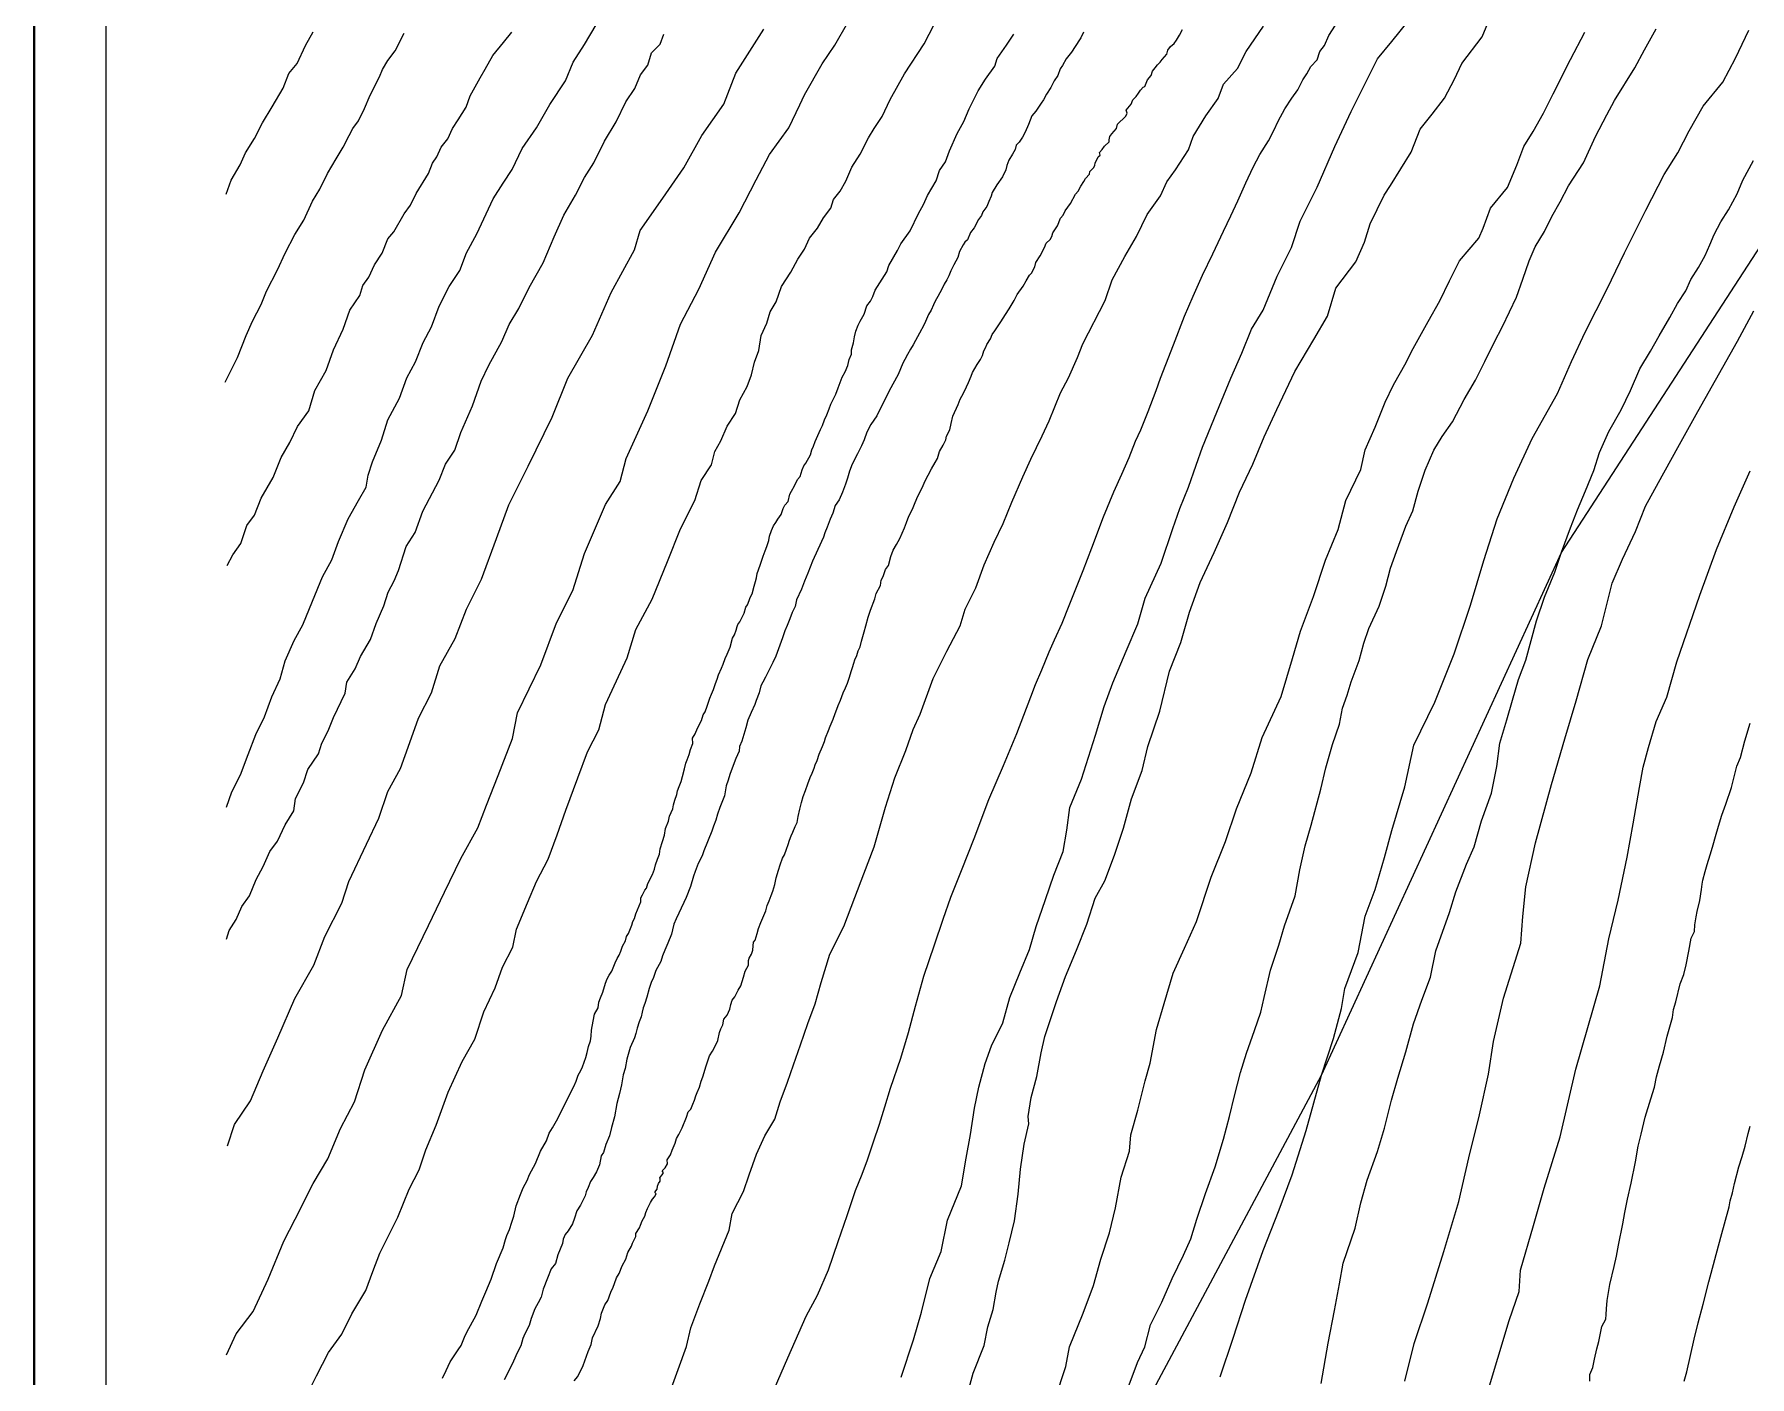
# Model space of a CAD drawing. Header units: millimetres. Extents: x 19067981 to 38137102, y 2652003 to 2652615.
# Drawn here: x 19068184.61 to 19068196.54, y 2652470.02 to 2652479.36 of the extents above; entities that cross this region are included whole.
import ezdxf

# ---------------------------------------------------------------- set-up
doc = ezdxf.new("R2010")
doc.units = ezdxf.units.MM

msp = doc.modelspace()

# ---------------------------------------------------------------- linework, layer by layer
at = {"color": 0, "lineweight": 40, "ltscale": 0.2}
msp.add_lwpolyline([(19068184.614, 2652493.739), (19068205.614, 2652493.739), (19068205.614, 2652464.039), (19068184.614, 2652464.039), (19068184.614, 2652493.739)], dxfattribs=at)
for points in [[(19068185.114, 2652465.013), (19068185.114, 2652493.532), (19068205.327, 2652493.532), (19068205.327, 2652465.013), (19068185.114, 2652465.013)], [(19068185.114, 2652465.013), (19068185.114, 2652493.532), (19068205.327, 2652493.532), (19068205.327, 2652465.013), (19068185.114, 2652465.013)], [(19068185.95, 2652470.176), (19068186.019, 2652470.322), (19068186.137, 2652470.476), (19068186.241, 2652470.701), (19068186.349, 2652470.966), (19068186.428, 2652471.118), (19068186.554, 2652471.367), (19068186.656, 2652471.539), (19068186.744, 2652471.749), (19068186.841, 2652471.935), (19068186.913, 2652472.157), (19068187.036, 2652472.433), (19068187.169, 2652472.675), (19068187.208, 2652472.856), (19068187.355, 2652473.161), (19068187.467, 2652473.394), (19068187.58, 2652473.628), (19068187.698, 2652473.842), (19068187.759, 2652473.999), (19068187.84, 2652474.205), (19068187.941, 2652474.462), (19068187.976, 2652474.64), (19068188.138, 2652474.976), (19068188.246, 2652475.267), (19068188.359, 2652475.493), (19068188.44, 2652475.749), (19068188.588, 2652476.09), (19068188.688, 2652476.251), (19068188.73, 2652476.411), (19068188.882, 2652476.742), (19068189.006, 2652477.055), (19068189.109, 2652477.345), (19068189.235, 2652477.587), (19068189.352, 2652477.846), (19068189.516, 2652478.12), (19068189.634, 2652478.349), (19068189.728, 2652478.524), (19068189.862, 2652478.71), (19068189.938, 2652478.87), (19068189.972, 2652478.941), (19068190.093, 2652479.156), (19068190.182, 2652479.285), (19068190.272, 2652479.442)], [(19068185.952, 2652473.986), (19068185.987, 2652474.091), (19068186.048, 2652474.209), (19068186.102, 2652474.352), (19068186.155, 2652474.491), (19068186.216, 2652474.614), (19068186.266, 2652474.753), (19068186.325, 2652474.878), (19068186.359, 2652475.003), (19068186.421, 2652475.145), (19068186.482, 2652475.253), (19068186.549, 2652475.418), (19068186.619, 2652475.586), (19068186.684, 2652475.705), (19068186.729, 2652475.833), (19068186.798, 2652475.99), (19068186.87, 2652476.117), (19068186.923, 2652476.211), (19068186.936, 2652476.294), (19068186.967, 2652476.388), (19068187.03, 2652476.538), (19068187.074, 2652476.68), (19068187.153, 2652476.831), (19068187.206, 2652476.971), (19068187.265, 2652477.082), (19068187.319, 2652477.218), (19068187.377, 2652477.325), (19068187.429, 2652477.47), (19068187.499, 2652477.606), (19068187.573, 2652477.718), (19068187.621, 2652477.841), (19068187.691, 2652477.973), (19068187.805, 2652478.216), (19068187.876, 2652478.325), (19068187.938, 2652478.42), (19068188.008, 2652478.567), (19068188.108, 2652478.71), (19068188.2, 2652478.873), (19068188.309, 2652479.037), (19068188.362, 2652479.168), (19068188.441, 2652479.29), (19068188.521, 2652479.426)], [(19068186.497, 2652469.871), (19068186.578, 2652470.029), (19068186.661, 2652470.192), (19068186.753, 2652470.319), (19068186.823, 2652470.46), (19068186.919, 2652470.623), (19068186.969, 2652470.755), (19068187.017, 2652470.883), (19068187.143, 2652471.133), (19068187.221, 2652471.327), (19068187.291, 2652471.462), (19068187.337, 2652471.602), (19068187.409, 2652471.772), (19068187.492, 2652472.002), (19068187.589, 2652472.215), (19068187.678, 2652472.371), (19068187.741, 2652472.562), (19068187.82, 2652472.728), (19068187.871, 2652472.871), (19068187.942, 2652473.01), (19068187.968, 2652473.137), (19068188.045, 2652473.319), (19068188.107, 2652473.468), (19068188.188, 2652473.624), (19068188.25, 2652473.793), (19068188.312, 2652473.964), (19068188.395, 2652474.189), (19068188.462, 2652474.37), (19068188.54, 2652474.523), (19068188.587, 2652474.698), (19068188.663, 2652474.863), (19068188.737, 2652475.024), (19068188.798, 2652475.22), (19068188.911, 2652475.432), (19068189.017, 2652475.693), (19068189.109, 2652475.921), (19068189.208, 2652476.119), (19068189.252, 2652476.257), (19068189.323, 2652476.367), (19068189.348, 2652476.458), (19068189.389, 2652476.534), (19068189.432, 2652476.635), (19068189.491, 2652476.724), (19068189.522, 2652476.818), (19068189.572, 2652476.91), (19068189.603, 2652476.993), (19068189.623, 2652477.08), (19068189.653, 2652477.162), (19068189.669, 2652477.266), (19068189.708, 2652477.352), (19068189.733, 2652477.43), (19068189.774, 2652477.499), (19068189.81, 2652477.607), (19068189.876, 2652477.706), (19068189.925, 2652477.796), (19068189.972, 2652477.867), (19068190.006, 2652477.942), (19068190.061, 2652478.012), (19068190.104, 2652478.085), (19068190.153, 2652478.152), (19068190.173, 2652478.212), (19068190.219, 2652478.269), (19068190.258, 2652478.34), (19068190.301, 2652478.436), (19068190.357, 2652478.527), (19068190.417, 2652478.64), (19068190.456, 2652478.706), (19068190.512, 2652478.789), (19068190.566, 2652478.907), (19068190.667, 2652479.087), (19068190.803, 2652479.294), (19068190.872, 2652479.429)], [(19068189.018, 2652469.87), (19068189.093, 2652470.073), (19068189.151, 2652470.234), (19068189.18, 2652470.362), (19068189.244, 2652470.529), (19068189.306, 2652470.688), (19068189.345, 2652470.794), (19068189.447, 2652471.043), (19068189.469, 2652471.159), (19068189.546, 2652471.312), (19068189.586, 2652471.428), (19068189.636, 2652471.571), (19068189.695, 2652471.699), (19068189.765, 2652471.815), (19068189.801, 2652471.935), (19068189.853, 2652472.073), (19068189.895, 2652472.192), (19068189.942, 2652472.332), (19068189.993, 2652472.481), (19068190.045, 2652472.616), (19068190.087, 2652472.765), (19068190.148, 2652472.963), (19068190.244, 2652473.154), (19068190.322, 2652473.356), (19068190.383, 2652473.52), (19068190.456, 2652473.709), (19068190.534, 2652473.984), (19068190.6, 2652474.19), (19068190.676, 2652474.379), (19068190.727, 2652474.526), (19068190.775, 2652474.632), (19068190.866, 2652474.881), (19068190.961, 2652475.069), (19068191.054, 2652475.246), (19068191.089, 2652475.362), (19068191.163, 2652475.51), (19068191.22, 2652475.671), (19068191.29, 2652475.829), (19068191.353, 2652475.957), (19068191.413, 2652476.107), (19068191.49, 2652476.282), (19068191.546, 2652476.406), (19068191.624, 2652476.567), (19068191.673, 2652476.672), (19068191.752, 2652476.867), (19068191.806, 2652476.971), (19068191.869, 2652477.113), (19068191.906, 2652477.207), (19068192.063, 2652477.509), (19068192.11, 2652477.652), (19068192.199, 2652477.816), (19068192.281, 2652477.955), (19068192.355, 2652478.108), (19068192.448, 2652478.237), (19068192.49, 2652478.335), (19068192.551, 2652478.419), (19068192.642, 2652478.557), (19068192.674, 2652478.649), (19068192.762, 2652478.795), (19068192.849, 2652478.915), (19068192.885, 2652479.015), (19068192.982, 2652479.122), (19068193.043, 2652479.242), (19068193.164, 2652479.417)], [(19068189.763, 2652469.94), (19068189.854, 2652470.155), (19068189.982, 2652470.445), (19068190.062, 2652470.591), (19068190.137, 2652470.767), (19068190.204, 2652470.963), (19068190.267, 2652471.145), (19068190.326, 2652471.318), (19068190.372, 2652471.431), (19068190.409, 2652471.531), (19068190.451, 2652471.658), (19068190.492, 2652471.78), (19068190.53, 2652471.901), (19068190.568, 2652472.03), (19068190.642, 2652472.24), (19068190.695, 2652472.417), (19068190.742, 2652472.6), (19068190.8, 2652472.81), (19068190.874, 2652473.027), (19068190.936, 2652473.206), (19068190.989, 2652473.358), (19068191.068, 2652473.555), (19068191.151, 2652473.766), (19068191.252, 2652474.038), (19068191.354, 2652474.275), (19068191.448, 2652474.498), (19068191.545, 2652474.753), (19068191.577, 2652474.839), (19068191.622, 2652474.941), (19068191.672, 2652475.065), (19068191.709, 2652475.149), (19068191.763, 2652475.264), (19068191.812, 2652475.388), (19068191.862, 2652475.515), (19068191.91, 2652475.631), (19068191.969, 2652475.789), (19068192.05, 2652476.005), (19068192.123, 2652476.178), (19068192.178, 2652476.302), (19068192.228, 2652476.418), (19068192.273, 2652476.531), (19068192.311, 2652476.61), (19068192.362, 2652476.736), (19068192.416, 2652476.884), (19068192.446, 2652476.969), (19068192.484, 2652477.063), (19068192.538, 2652477.201), (19068192.615, 2652477.4), (19068192.675, 2652477.54), (19068192.739, 2652477.685), (19068192.81, 2652477.835), (19068192.884, 2652477.992), (19068192.937, 2652478.099), (19068192.985, 2652478.203), (19068193.041, 2652478.328), (19068193.092, 2652478.436), (19068193.137, 2652478.525), (19068193.197, 2652478.619), (19068193.235, 2652478.692), (19068193.266, 2652478.756), (19068193.311, 2652478.843), (19068193.36, 2652478.917), (19068193.401, 2652478.975), (19068193.436, 2652479.044), (19068193.465, 2652479.087), (19068193.493, 2652479.136), (19068193.536, 2652479.183), (19068193.556, 2652479.241), (19068193.587, 2652479.284), (19068193.618, 2652479.353), (19068193.663, 2652479.425)], [(19068190.643, 2652470.019), (19068190.728, 2652470.279), (19068190.784, 2652470.472), (19068190.843, 2652470.706), (19068190.922, 2652470.893), (19068190.966, 2652471.112), (19068191.062, 2652471.351), (19068191.095, 2652471.543), (19068191.125, 2652471.708), (19068191.154, 2652471.89), (19068191.184, 2652472.036), (19068191.228, 2652472.202), (19068191.271, 2652472.324), (19068191.35, 2652472.484), (19068191.398, 2652472.66), (19068191.469, 2652472.832), (19068191.536, 2652472.994), (19068191.583, 2652473.155), (19068191.648, 2652473.342), (19068191.705, 2652473.511), (19068191.769, 2652473.677), (19068191.795, 2652473.825), (19068191.817, 2652473.982), (19068191.897, 2652474.18), (19068191.995, 2652474.485), (19068192.055, 2652474.685), (19068192.116, 2652474.849), (19068192.208, 2652475.07), (19068192.29, 2652475.259), (19068192.34, 2652475.438), (19068192.451, 2652475.682), (19068192.533, 2652475.923), (19068192.582, 2652476.063), (19068192.641, 2652476.21), (19068192.694, 2652476.364), (19068192.738, 2652476.489), (19068192.838, 2652476.733), (19068192.937, 2652476.968), (19068193.012, 2652477.142), (19068193.081, 2652477.31), (19068193.161, 2652477.441), (19068193.259, 2652477.679), (19068193.359, 2652477.878), (19068193.418, 2652478.062), (19068193.536, 2652478.298), (19068193.659, 2652478.58), (19068193.774, 2652478.823), (19068193.858, 2652478.996), (19068193.957, 2652479.19), (19068194.055, 2652479.311), (19068194.18, 2652479.466)], [(19068191.077, 2652469.802), (19068191.145, 2652470.048), (19068191.22, 2652470.24), (19068191.247, 2652470.37), (19068191.284, 2652470.491), (19068191.303, 2652470.612), (19068191.321, 2652470.688), (19068191.365, 2652470.834), (19068191.394, 2652470.954), (19068191.431, 2652471.108), (19068191.457, 2652471.293), (19068191.474, 2652471.466), (19068191.499, 2652471.641), (19068191.531, 2652471.781), (19068191.527, 2652471.833), (19068191.548, 2652471.965), (19068191.587, 2652472.111), (19068191.618, 2652472.275), (19068191.642, 2652472.39), (19068191.723, 2652472.633), (19068191.787, 2652472.806), (19068191.863, 2652472.989), (19068191.934, 2652473.171), (19068191.992, 2652473.352), (19068192.06, 2652473.473), (19068192.128, 2652473.65), (19068192.189, 2652473.839), (19068192.245, 2652474.042), (19068192.319, 2652474.24), (19068192.358, 2652474.406), (19068192.442, 2652474.653), (19068192.51, 2652474.93), (19068192.588, 2652475.13), (19068192.648, 2652475.342), (19068192.723, 2652475.548), (19068192.82, 2652475.756), (19068192.913, 2652475.966), (19068192.996, 2652476.177), (19068193.089, 2652476.37), (19068193.167, 2652476.56), (19068193.256, 2652476.751), (19068193.381, 2652477.016), (19068193.513, 2652477.238), (19068193.609, 2652477.4), (19068193.666, 2652477.595), (19068193.806, 2652477.778), (19068193.866, 2652477.914), (19068193.905, 2652478.042), (19068194.002, 2652478.243), (19068194.047, 2652478.309), (19068194.19, 2652478.54), (19068194.252, 2652478.701), (19068194.337, 2652478.806), (19068194.423, 2652478.917), (19068194.491, 2652479.05), (19068194.543, 2652479.159), (19068194.684, 2652479.344), (19068194.752, 2652479.506)], [(19068185.941, 2652476.941), (19068186.027, 2652477.112), (19068186.087, 2652477.266), (19068186.132, 2652477.365), (19068186.193, 2652477.482), (19068186.229, 2652477.575), (19068186.306, 2652477.723), (19068186.359, 2652477.839), (19068186.427, 2652477.968), (19068186.489, 2652478.067), (19068186.549, 2652478.201), (19068186.6, 2652478.284), (19068186.653, 2652478.392), (19068186.714, 2652478.494), (19068186.762, 2652478.575), (19068186.803, 2652478.657), (19068186.829, 2652478.705), (19068186.868, 2652478.759), (19068186.911, 2652478.845), (19068186.949, 2652478.937), (19068187.014, 2652479.064), (19068187.035, 2652479.117), (19068187.074, 2652479.179), (19068187.125, 2652479.245), (19068187.187, 2652479.368)], [(19068185.949, 2652478.25), (19068185.984, 2652478.347), (19068186.045, 2652478.453), (19068186.083, 2652478.537), (19068186.145, 2652478.636), (19068186.201, 2652478.746), (19068186.268, 2652478.856), (19068186.346, 2652478.986), (19068186.385, 2652479.088), (19068186.442, 2652479.159), (19068186.5, 2652479.282), (19068186.554, 2652479.377)], [(19068185.951, 2652473.066), (19068185.97, 2652473.126), (19068186.019, 2652473.204), (19068186.057, 2652473.294), (19068186.11, 2652473.367), (19068186.157, 2652473.481), (19068186.207, 2652473.573), (19068186.252, 2652473.677), (19068186.305, 2652473.748), (19068186.36, 2652473.863), (19068186.419, 2652473.96), (19068186.431, 2652474.045), (19068186.486, 2652474.154), (19068186.517, 2652474.248), (19068186.591, 2652474.356), (19068186.614, 2652474.43), (19068186.657, 2652474.515), (19068186.694, 2652474.608), (19068186.776, 2652474.777), (19068186.789, 2652474.855), (19068186.846, 2652474.948), (19068186.883, 2652475.034), (19068186.952, 2652475.152), (19068186.991, 2652475.263), (19068187.046, 2652475.385), (19068187.075, 2652475.48), (19068187.118, 2652475.559), (19068187.148, 2652475.632), (19068187.201, 2652475.799), (19068187.262, 2652475.895), (19068187.317, 2652476.045), (19068187.43, 2652476.259), (19068187.475, 2652476.37), (19068187.54, 2652476.468), (19068187.581, 2652476.591), (19068187.661, 2652476.776), (19068187.722, 2652476.947), (19068187.776, 2652477.06), (19068187.866, 2652477.223), (19068187.918, 2652477.343), (19068187.985, 2652477.454), (19068188.056, 2652477.6), (19068188.154, 2652477.772), (19068188.231, 2652477.951), (19068188.296, 2652478.104), (19068188.378, 2652478.241), (19068188.44, 2652478.365), (19068188.506, 2652478.468), (19068188.579, 2652478.618), (19068188.661, 2652478.752), (19068188.729, 2652478.891), (19068188.791, 2652478.984), (19068188.83, 2652479.079), (19068188.881, 2652479.147), (19068188.906, 2652479.231), (19068188.968, 2652479.292), (19068188.992, 2652479.363)], [(19068185.955, 2652475.665), (19068185.994, 2652475.74), (19068186.05, 2652475.819), (19068186.092, 2652475.943), (19068186.145, 2652476.015), (19068186.193, 2652476.135), (19068186.276, 2652476.278), (19068186.331, 2652476.417), (19068186.391, 2652476.521), (19068186.445, 2652476.633), (19068186.524, 2652476.742), (19068186.565, 2652476.884), (19068186.644, 2652477.022), (19068186.696, 2652477.165), (19068186.762, 2652477.31), (19068186.808, 2652477.441), (19068186.879, 2652477.543), (19068186.898, 2652477.613), (19068186.94, 2652477.672), (19068186.98, 2652477.757), (19068187.033, 2652477.839), (19068187.074, 2652477.939), (19068187.115, 2652477.988), (19068187.187, 2652478.113), (19068187.23, 2652478.173), (19068187.269, 2652478.253), (19068187.356, 2652478.393), (19068187.383, 2652478.464), (19068187.414, 2652478.508), (19068187.443, 2652478.575), (19068187.49, 2652478.634), (19068187.522, 2652478.705), (19068187.562, 2652478.767), (19068187.618, 2652478.854), (19068187.645, 2652478.933), (19068187.715, 2652479.058), (19068187.75, 2652479.119), (19068187.803, 2652479.214), (19068187.877, 2652479.304), (19068187.936, 2652479.376)], [(19068185.959, 2652471.628), (19068186.007, 2652471.778), (19068186.117, 2652471.943), (19068186.207, 2652472.15), (19068186.309, 2652472.381), (19068186.427, 2652472.653), (19068186.559, 2652472.886), (19068186.635, 2652473.086), (19068186.752, 2652473.317), (19068186.802, 2652473.468), (19068186.925, 2652473.728), (19068187.011, 2652473.908), (19068187.072, 2652474.093), (19068187.162, 2652474.254), (19068187.226, 2652474.435), (19068187.287, 2652474.605), (19068187.376, 2652474.779), (19068187.434, 2652474.968), (19068187.542, 2652475.158), (19068187.619, 2652475.361), (19068187.725, 2652475.57), (19068187.829, 2652475.853), (19068187.915, 2652476.087), (19068188.048, 2652476.358), (19068188.215, 2652476.697), (19068188.324, 2652476.969), (19068188.496, 2652477.268), (19068188.627, 2652477.566), (19068188.788, 2652477.862), (19068188.828, 2652477.996), (19068188.985, 2652478.221), (19068189.131, 2652478.431), (19068189.256, 2652478.658), (19068189.409, 2652478.876), (19068189.493, 2652479.091), (19068189.689, 2652479.396)], [(19068187.453, 2652470.014), (19068187.478, 2652470.066), (19068187.507, 2652470.126), (19068187.562, 2652470.209), (19068187.583, 2652470.24), (19068187.607, 2652470.298), (19068187.622, 2652470.332), (19068187.687, 2652470.452), (19068187.727, 2652470.548), (19068187.754, 2652470.614), (19068187.791, 2652470.702), (19068187.828, 2652470.81), (19068187.875, 2652470.92), (19068187.892, 2652470.978), (19068187.901, 2652471.006), (19068187.92, 2652471.047), (19068187.936, 2652471.099), (19068187.949, 2652471.139), (19068187.965, 2652471.211), (19068187.996, 2652471.291), (19068188.014, 2652471.336), (19068188.042, 2652471.389), (19068188.058, 2652471.429), (19068188.1, 2652471.505), (19068188.135, 2652471.592), (19068188.177, 2652471.664), (19068188.196, 2652471.718), (19068188.218, 2652471.754), (19068188.247, 2652471.802), (19068188.29, 2652471.889), (19068188.312, 2652471.933), (19068188.366, 2652472.041), (19068188.384, 2652472.078), (19068188.397, 2652472.12), (19068188.415, 2652472.154), (19068188.427, 2652472.179), (19068188.451, 2652472.243), (19068188.459, 2652472.278), (19068188.468, 2652472.321), (19068188.483, 2652472.359), (19068188.487, 2652472.391), (19068188.49, 2652472.434), (19068188.502, 2652472.496), (19068188.511, 2652472.546), (19068188.536, 2652472.59), (19068188.54, 2652472.629), (19068188.551, 2652472.658), (19068188.569, 2652472.697), (19068188.588, 2652472.76), (19068188.598, 2652472.791), (19068188.613, 2652472.817), (19068188.631, 2652472.845), (19068188.653, 2652472.903), (19068188.668, 2652472.932), (19068188.681, 2652472.956), (19068188.693, 2652472.984), (19068188.705, 2652473.017), (19068188.726, 2652473.054), (19068188.733, 2652473.085), (19068188.746, 2652473.107), (19068188.769, 2652473.163), (19068188.778, 2652473.189), (19068188.789, 2652473.21), (19068188.799, 2652473.242), (19068188.809, 2652473.271), (19068188.832, 2652473.326), (19068188.833, 2652473.354), (19068188.845, 2652473.376), (19068188.86, 2652473.407), (19068188.871, 2652473.421), (19068188.882, 2652473.453), (19068188.914, 2652473.517), (19068188.927, 2652473.553), (19068188.934, 2652473.584), (19068188.949, 2652473.623), (19068188.962, 2652473.659), (19068188.967, 2652473.696), (19068188.984, 2652473.746), (19068188.997, 2652473.789), (19068189.005, 2652473.837), (19068189.025, 2652473.888), (19068189.031, 2652473.923), (19068189.055, 2652473.973), (19068189.06, 2652474.001), (19068189.069, 2652474.033), (19068189.083, 2652474.072), (19068189.087, 2652474.099), (19068189.099, 2652474.128), (19068189.113, 2652474.164), (19068189.122, 2652474.198), (19068189.136, 2652474.252), (19068189.146, 2652474.29), (19068189.155, 2652474.314), (19068189.169, 2652474.351), (19068189.178, 2652474.385), (19068189.194, 2652474.428), (19068189.193, 2652474.465), (19068189.21, 2652474.496), (19068189.227, 2652474.535), (19068189.255, 2652474.588), (19068189.266, 2652474.626), (19068189.281, 2652474.648), (19068189.295, 2652474.687), (19068189.313, 2652474.743), (19068189.324, 2652474.77), (19068189.338, 2652474.804), (19068189.351, 2652474.845), (19068189.364, 2652474.876), (19068189.373, 2652474.905), (19068189.394, 2652474.952), (19068189.406, 2652474.98), (19068189.419, 2652475.019), (19068189.433, 2652475.05), (19068189.453, 2652475.097), (19068189.47, 2652475.16), (19068189.484, 2652475.184), (19068189.496, 2652475.215), (19068189.503, 2652475.241), (19068189.508, 2652475.256), (19068189.521, 2652475.273), (19068189.552, 2652475.335), (19068189.563, 2652475.375), (19068189.574, 2652475.393), (19068189.585, 2652475.423), (19068189.593, 2652475.443), (19068189.606, 2652475.469), (19068189.622, 2652475.522), (19068189.629, 2652475.555), (19068189.637, 2652475.58), (19068189.642, 2652475.611), (19068189.651, 2652475.636), (19068189.665, 2652475.676), (19068189.683, 2652475.73), (19068189.698, 2652475.768), (19068189.708, 2652475.798), (19068189.722, 2652475.839), (19068189.728, 2652475.871), (19068189.741, 2652475.909), (19068189.756, 2652475.941), (19068189.771, 2652475.964), (19068189.785, 2652475.989), (19068189.809, 2652476.021), (19068189.823, 2652476.062), (19068189.835, 2652476.085), (19068189.857, 2652476.111), (19068189.868, 2652476.162), (19068189.88, 2652476.184), (19068189.901, 2652476.219), (19068189.922, 2652476.265), (19068189.941, 2652476.284), (19068189.954, 2652476.332), (19068189.967, 2652476.36), (19068189.981, 2652476.377), (19068190.012, 2652476.436), (19068190.021, 2652476.47), (19068190.034, 2652476.496), (19068190.046, 2652476.529), (19068190.064, 2652476.57), (19068190.083, 2652476.611), (19068190.096, 2652476.64), (19068190.111, 2652476.68), (19068190.126, 2652476.713), (19068190.143, 2652476.756), (19068190.154, 2652476.788), (19068190.167, 2652476.817), (19068190.189, 2652476.857), (19068190.206, 2652476.901), (19068190.22, 2652476.94), (19068190.232, 2652476.976), (19068190.254, 2652477.013), (19068190.273, 2652477.058), (19068190.282, 2652477.099), (19068190.299, 2652477.135), (19068190.297, 2652477.165), (19068190.311, 2652477.215), (19068190.318, 2652477.256), (19068190.327, 2652477.295), (19068190.344, 2652477.338), (19068190.359, 2652477.366), (19068190.385, 2652477.414), (19068190.405, 2652477.473), (19068190.431, 2652477.504), (19068190.447, 2652477.538), (19068190.463, 2652477.58), (19068190.479, 2652477.606), (19068190.544, 2652477.708), (19068190.557, 2652477.753), (19068190.617, 2652477.857), (19068190.642, 2652477.904), (19068190.705, 2652477.993), (19068190.763, 2652478.114), (19068190.798, 2652478.176), (19068190.826, 2652478.239), (19068190.887, 2652478.342), (19068190.909, 2652478.413), (19068190.951, 2652478.473), (19068190.979, 2652478.551), (19068191.033, 2652478.67), (19068191.078, 2652478.754), (19068191.116, 2652478.842), (19068191.179, 2652478.967), (19068191.229, 2652479.048), (19068191.295, 2652479.139), (19068191.312, 2652479.193), (19068191.375, 2652479.285), (19068191.428, 2652479.362)], [(19068191.912, 2652479.376), (19068191.892, 2652479.337), (19068191.884, 2652479.322), (19068191.829, 2652479.237), (19068191.792, 2652479.191), (19068191.765, 2652479.145), (19068191.75, 2652479.121), (19068191.732, 2652479.074), (19068191.707, 2652479.038), (19068191.684, 2652478.991), (19068191.654, 2652478.945), (19068191.633, 2652478.906), (19068191.618, 2652478.882), (19068191.581, 2652478.827), (19068191.553, 2652478.795), (19068191.528, 2652478.734), (19068191.505, 2652478.68), (19068191.487, 2652478.645), (19068191.464, 2652478.611), (19068191.443, 2652478.589), (19068191.435, 2652478.56), (19068191.418, 2652478.528), (19068191.392, 2652478.486), (19068191.378, 2652478.449), (19068191.371, 2652478.419), (19068191.349, 2652478.37), (19068191.309, 2652478.313), (19068191.277, 2652478.261), (19068191.269, 2652478.235), (19068191.252, 2652478.198), (19068191.239, 2652478.163), (19068191.211, 2652478.126), (19068191.203, 2652478.1), (19068191.18, 2652478.073), (19068191.152, 2652478.015), (19068191.126, 2652477.982), (19068191.105, 2652477.932), (19068191.087, 2652477.914), (19068191.075, 2652477.897), (19068191.05, 2652477.85), (19068191.038, 2652477.808), (19068191.009, 2652477.758), (19068190.988, 2652477.716), (19068190.975, 2652477.681), (19068190.962, 2652477.652), (19068190.943, 2652477.624), (19068190.93, 2652477.598), (19068190.912, 2652477.563), (19068190.899, 2652477.537), (19068190.879, 2652477.504), (19068190.868, 2652477.478), (19068190.852, 2652477.441), (19068190.834, 2652477.413), (19068190.813, 2652477.364), (19068190.8, 2652477.337), (19068190.77, 2652477.283), (19068190.742, 2652477.231), (19068190.726, 2652477.201), (19068190.709, 2652477.17), (19068190.688, 2652477.134), (19068190.669, 2652477.1), (19068190.656, 2652477.074), (19068190.623, 2652476.995), (19068190.56, 2652476.881), (19068190.474, 2652476.707), (19068190.432, 2652476.647), (19068190.404, 2652476.593), (19068190.387, 2652476.541), (19068190.367, 2652476.499), (19068190.339, 2652476.442), (19068190.303, 2652476.37), (19068190.283, 2652476.321), (19068190.27, 2652476.273), (19068190.255, 2652476.232), (19068190.236, 2652476.177), (19068190.212, 2652476.122), (19068190.185, 2652476.083), (19068190.169, 2652476.03), (19068190.15, 2652475.989), (19068190.128, 2652475.933), (19068190.112, 2652475.893), (19068190.102, 2652475.863), (19068190.064, 2652475.778), (19068190.026, 2652475.696), (19068189.995, 2652475.613), (19068189.972, 2652475.558), (19068189.951, 2652475.502), (19068189.915, 2652475.426), (19068189.906, 2652475.381), (19068189.886, 2652475.34), (19068189.868, 2652475.294), (19068189.85, 2652475.248), (19068189.835, 2652475.212), (19068189.818, 2652475.163), (19068189.8, 2652475.112), (19068189.772, 2652475.036), (19068189.751, 2652474.992), (19068189.699, 2652474.89), (19068189.682, 2652474.855), (19068189.667, 2652474.828), (19068189.655, 2652474.779), (19068189.635, 2652474.727), (19068189.625, 2652474.7), (19068189.6, 2652474.644), (19068189.576, 2652474.591), (19068189.563, 2652474.536), (19068189.534, 2652474.445), (19068189.52, 2652474.408), (19068189.516, 2652474.375), (19068189.493, 2652474.323), (19068189.474, 2652474.274), (19068189.451, 2652474.211), (19068189.44, 2652474.173), (19068189.427, 2652474.133), (19068189.414, 2652474.064), (19068189.383, 2652473.983), (19068189.366, 2652473.936), (19068189.354, 2652473.894), (19068189.339, 2652473.852), (19068189.327, 2652473.818), (19068189.271, 2652473.682), (19068189.259, 2652473.646), (19068189.231, 2652473.592), (19068189.211, 2652473.537), (19068189.2, 2652473.505), (19068189.177, 2652473.434), (19068189.148, 2652473.357), (19068189.096, 2652473.247), (19068189.078, 2652473.207), (19068189.063, 2652473.172), (19068189.052, 2652473.132), (19068189.045, 2652473.102), (19068189.021, 2652473.038), (19068189, 2652472.99), (19068188.984, 2652472.951), (19068188.971, 2652472.912), (19068188.938, 2652472.848), (19068188.92, 2652472.801), (19068188.905, 2652472.766), (19068188.891, 2652472.724), (19068188.874, 2652472.664), (19068188.861, 2652472.618), (19068188.849, 2652472.588), (19068188.841, 2652472.558), (19068188.835, 2652472.527), (19068188.822, 2652472.491), (19068188.807, 2652472.448), (19068188.797, 2652472.41), (19068188.789, 2652472.381), (19068188.758, 2652472.314), (19068188.736, 2652472.233), (19068188.723, 2652472.168), (19068188.71, 2652472.122), (19068188.698, 2652472.053), (19068188.685, 2652471.993), (19068188.666, 2652471.923), (19068188.649, 2652471.831), (19068188.629, 2652471.756), (19068188.615, 2652471.699), (19068188.59, 2652471.638), (19068188.572, 2652471.582), (19068188.557, 2652471.559), (19068188.546, 2652471.497), (19068188.524, 2652471.449), (19068188.5, 2652471.409), (19068188.482, 2652471.38), (19068188.467, 2652471.34), (19068188.453, 2652471.308), (19068188.445, 2652471.282), (19068188.412, 2652471.217), (19068188.388, 2652471.177), (19068188.372, 2652471.126), (19068188.357, 2652471.087), (19068188.327, 2652471.038), (19068188.307, 2652471.012), (19068188.292, 2652470.979), (19068188.288, 2652470.949), (19068188.256, 2652470.87), (19068188.24, 2652470.81), (19068188.208, 2652470.773), (19068188.184, 2652470.709), (19068188.154, 2652470.631), (19068188.139, 2652470.576), (19068188.118, 2652470.538), (19068188.095, 2652470.496), (19068188.07, 2652470.428), (19068188.055, 2652470.379), (19068188.026, 2652470.321), (19068188.013, 2652470.289), (19068187.999, 2652470.238), (19068187.973, 2652470.19), (19068187.948, 2652470.132), (19068187.92, 2652470.074), (19068187.881, 2652470.001)], [(19068188.37, 2652469.994), (19068188.394, 2652470.025), (19068188.431, 2652470.102), (19068188.467, 2652470.198), (19068188.487, 2652470.247), (19068188.497, 2652470.294), (19068188.535, 2652470.377), (19068188.551, 2652470.427), (19068188.559, 2652470.466), (19068188.582, 2652470.522), (19068188.603, 2652470.554), (19068188.625, 2652470.612), (19068188.64, 2652470.647), (19068188.649, 2652470.671), (19068188.664, 2652470.71), (19068188.681, 2652470.74), (19068188.703, 2652470.794), (19068188.728, 2652470.841), (19068188.742, 2652470.887), (19068188.767, 2652470.931), (19068188.774, 2652470.952), (19068188.797, 2652470.999), (19068188.798, 2652471.019), (19068188.823, 2652471.059), (19068188.831, 2652471.078), (19068188.841, 2652471.107), (19068188.86, 2652471.14), (19068188.867, 2652471.166), (19068188.878, 2652471.193), (19068188.9, 2652471.235), (19068188.914, 2652471.259), (19068188.927, 2652471.274), (19068188.94, 2652471.296), (19068188.931, 2652471.305), (19068188.936, 2652471.316), (19068188.947, 2652471.328), (19068188.948, 2652471.348), (19068188.955, 2652471.367), (19068188.967, 2652471.384), (19068188.967, 2652471.399), (19068188.964, 2652471.407), (19068188.978, 2652471.425), (19068188.989, 2652471.437), (19068188.989, 2652471.447), (19068188.982, 2652471.454), (19068189.002, 2652471.476), (19068189.017, 2652471.503), (19068189.016, 2652471.531), (19068189.04, 2652471.566), (19068189.05, 2652471.6), (19068189.072, 2652471.648), (19068189.081, 2652471.679), (19068189.098, 2652471.707), (19068189.121, 2652471.754), (19068189.15, 2652471.828), (19068189.163, 2652471.865), (19068189.181, 2652471.883), (19068189.194, 2652471.92), (19068189.206, 2652471.947), (19068189.215, 2652471.976), (19068189.225, 2652472), (19068189.24, 2652472.037), (19068189.253, 2652472.078), (19068189.263, 2652472.11), (19068189.287, 2652472.185), (19068189.311, 2652472.255), (19068189.33, 2652472.288), (19068189.357, 2652472.337), (19068189.368, 2652472.362), (19068189.38, 2652472.417), (19068189.39, 2652472.442), (19068189.404, 2652472.47), (19068189.41, 2652472.509), (19068189.434, 2652472.537), (19068189.451, 2652472.579), (19068189.459, 2652472.613), (19068189.468, 2652472.642), (19068189.486, 2652472.665), (19068189.497, 2652472.689), (19068189.509, 2652472.712), (19068189.529, 2652472.743), (19068189.546, 2652472.803), (19068189.559, 2652472.843), (19068189.582, 2652472.886), (19068189.582, 2652472.918), (19068189.587, 2652472.935), (19068189.603, 2652472.963), (19068189.612, 2652472.99), (19068189.614, 2652473.021), (19068189.617, 2652473.045), (19068189.627, 2652473.059), (19068189.641, 2652473.105), (19068189.652, 2652473.14), (19068189.668, 2652473.182), (19068189.702, 2652473.264), (19068189.711, 2652473.301), (19068189.725, 2652473.334), (19068189.74, 2652473.371), (19068189.75, 2652473.401), (19068189.764, 2652473.446), (19068189.773, 2652473.493), (19068189.79, 2652473.546), (19068189.802, 2652473.584), (19068189.818, 2652473.629), (19068189.831, 2652473.654), (19068189.846, 2652473.692), (19068189.857, 2652473.725), (19068189.867, 2652473.755), (19068189.878, 2652473.785), (19068189.89, 2652473.812), (19068189.906, 2652473.851), (19068189.92, 2652473.879), (19068189.927, 2652473.92), (19068189.938, 2652473.97), (19068189.949, 2652474.017), (19068189.962, 2652474.059), (19068189.977, 2652474.101), (19068189.995, 2652474.146), (19068190.011, 2652474.192), (19068190.024, 2652474.222), (19068190.039, 2652474.257), (19068190.044, 2652474.279), (19068190.058, 2652474.31), (19068190.074, 2652474.354), (19068190.096, 2652474.406), (19068190.11, 2652474.441), (19068190.116, 2652474.468), (19068190.139, 2652474.518), (19068190.15, 2652474.549), (19068190.17, 2652474.597), (19068190.185, 2652474.636), (19068190.196, 2652474.667), (19068190.205, 2652474.691), (19068190.221, 2652474.73), (19068190.241, 2652474.779), (19068190.256, 2652474.816), (19068190.269, 2652474.848), (19068190.284, 2652474.888), (19068190.296, 2652474.929), (19068190.305, 2652474.956), (19068190.314, 2652474.987), (19068190.32, 2652475.01), (19068190.336, 2652475.039), (19068190.345, 2652475.073), (19068190.358, 2652475.099), (19068190.368, 2652475.139), (19068190.386, 2652475.205), (19068190.397, 2652475.247), (19068190.413, 2652475.307), (19068190.429, 2652475.356), (19068190.461, 2652475.433), (19068190.47, 2652475.47), (19068190.499, 2652475.526), (19068190.504, 2652475.565), (19068190.517, 2652475.59), (19068190.535, 2652475.639), (19068190.556, 2652475.665), (19068190.571, 2652475.728), (19068190.588, 2652475.772), (19068190.611, 2652475.812), (19068190.633, 2652475.853), (19068190.666, 2652475.929), (19068190.68, 2652475.966), (19068190.696, 2652476.009), (19068190.722, 2652476.057), (19068190.741, 2652476.104), (19068190.759, 2652476.148), (19068190.778, 2652476.184), (19068190.797, 2652476.222), (19068190.81, 2652476.254), (19068190.832, 2652476.295), (19068190.854, 2652476.339), (19068190.88, 2652476.383), (19068190.897, 2652476.41), (19068190.91, 2652476.458), (19068190.936, 2652476.504), (19068190.953, 2652476.539), (19068190.958, 2652476.565), (19068190.982, 2652476.609), (19068190.991, 2652476.653), (19068191.003, 2652476.704), (19068191.039, 2652476.786), (19068191.053, 2652476.823), (19068191.077, 2652476.864), (19068191.097, 2652476.908), (19068191.112, 2652476.938), (19068191.129, 2652476.984), (19068191.139, 2652477.009), (19068191.173, 2652477.063), (19068191.195, 2652477.1), (19068191.208, 2652477.127), (19068191.218, 2652477.16), (19068191.233, 2652477.185), (19068191.24, 2652477.204), (19068191.265, 2652477.243), (19068191.277, 2652477.273), (19068191.295, 2652477.299), (19068191.336, 2652477.36), (19068191.368, 2652477.412), (19068191.394, 2652477.451), (19068191.43, 2652477.509), (19068191.449, 2652477.552), (19068191.492, 2652477.609), (19068191.513, 2652477.647), (19068191.537, 2652477.686), (19068191.55, 2652477.7), (19068191.574, 2652477.743), (19068191.579, 2652477.773), (19068191.611, 2652477.821), (19068191.641, 2652477.879), (19068191.652, 2652477.909), (19068191.68, 2652477.933), (19068191.692, 2652477.955), (19068191.698, 2652477.98), (19068191.711, 2652478), (19068191.731, 2652478.029), (19068191.751, 2652478.081), (19068191.77, 2652478.104), (19068191.783, 2652478.134), (19068191.803, 2652478.158), (19068191.822, 2652478.184), (19068191.855, 2652478.248), (19068191.874, 2652478.269), (19068191.892, 2652478.305), (19068191.914, 2652478.336), (19068191.926, 2652478.358), (19068191.954, 2652478.387), (19068191.956, 2652478.407), (19068191.98, 2652478.432), (19068191.99, 2652478.448), (19068191.993, 2652478.468), (19068192.003, 2652478.488), (19068192.013, 2652478.508), (19068192.027, 2652478.521), (19068192.022, 2652478.538), (19068192.041, 2652478.559), (19068192.057, 2652478.582), (19068192.089, 2652478.612), (19068192.091, 2652478.628), (19068192.094, 2652478.649), (19068192.109, 2652478.669), (19068192.124, 2652478.687), (19068192.142, 2652478.705), (19068192.147, 2652478.735), (19068192.165, 2652478.753), (19068192.187, 2652478.773), (19068192.205, 2652478.791), (19068192.215, 2652478.812), (19068192.209, 2652478.833), (19068192.243, 2652478.875), (19068192.255, 2652478.905), (19068192.277, 2652478.928), (19068192.293, 2652478.951), (19068192.309, 2652478.973), (19068192.326, 2652478.993), (19068192.337, 2652478.999), (19068192.356, 2652479.044), (19068192.381, 2652479.075), (19068192.392, 2652479.104), (19068192.411, 2652479.128), (19068192.427, 2652479.149), (19068192.444, 2652479.166), (19068192.458, 2652479.186), (19068192.491, 2652479.223), (19068192.498, 2652479.251), (19068192.516, 2652479.275), (19068192.542, 2652479.296), (19068192.559, 2652479.321), (19068192.578, 2652479.356), (19068192.601, 2652479.395)], [(19068191.715, 2652469.869), (19068191.789, 2652470.094), (19068191.815, 2652470.23), (19068191.908, 2652470.464), (19068191.982, 2652470.657), (19068192.032, 2652470.84), (19068192.093, 2652471.024), (19068192.134, 2652471.197), (19068192.174, 2652471.412), (19068192.232, 2652471.592), (19068192.24, 2652471.705), (19068192.29, 2652471.878), (19068192.34, 2652472.081), (19068192.374, 2652472.205), (19068192.419, 2652472.439), (19068192.473, 2652472.62), (19068192.535, 2652472.831), (19068192.614, 2652473.004), (19068192.698, 2652473.189), (19068192.799, 2652473.497), (19068192.898, 2652473.746), (19068192.976, 2652473.973), (19068193.078, 2652474.223), (19068193.154, 2652474.47), (19068193.287, 2652474.755), (19068193.364, 2652475.019), (19068193.42, 2652475.208), (19068193.512, 2652475.451), (19068193.595, 2652475.704), (19068193.683, 2652475.917), (19068193.737, 2652476.118), (19068193.84, 2652476.334), (19068193.871, 2652476.471), (19068193.939, 2652476.628), (19068194.009, 2652476.803), (19068194.067, 2652476.923), (19068194.155, 2652477.078), (19068194.192, 2652477.154), (19068194.309, 2652477.364), (19068194.389, 2652477.507), (19068194.456, 2652477.645), (19068194.526, 2652477.786), (19068194.66, 2652477.943), (19068194.692, 2652478.013), (19068194.742, 2652478.152), (19068194.86, 2652478.295), (19068194.926, 2652478.45), (19068194.974, 2652478.58), (19068195.039, 2652478.685), (19068195.111, 2652478.813), (19068195.177, 2652478.946), (19068195.298, 2652479.186), (19068195.399, 2652479.375)], [(19068192.16, 2652469.781), (19068192.286, 2652470.123), (19068192.337, 2652470.231), (19068192.377, 2652470.383), (19068192.456, 2652470.542), (19068192.529, 2652470.706), (19068192.606, 2652470.868), (19068192.657, 2652470.983), (19068192.7, 2652471.12), (19068192.759, 2652471.297), (19068192.828, 2652471.483), (19068192.886, 2652471.675), (19068192.926, 2652471.834), (19068192.962, 2652471.978), (19068193.004, 2652472.139), (19068193.044, 2652472.273), (19068193.101, 2652472.431), (19068193.144, 2652472.558), (19068193.169, 2652472.661), (19068193.211, 2652472.85), (19068193.269, 2652473.024), (19068193.31, 2652473.16), (19068193.383, 2652473.368), (19068193.417, 2652473.55), (19068193.452, 2652473.716), (19068193.495, 2652473.86), (19068193.561, 2652474.111), (19068193.597, 2652474.259), (19068193.644, 2652474.42), (19068193.693, 2652474.562), (19068193.713, 2652474.673), (19068193.745, 2652474.764), (19068193.774, 2652474.856), (19068193.828, 2652475.004), (19068193.862, 2652475.125), (19068193.897, 2652475.227), (19068193.967, 2652475.383), (19068194.014, 2652475.521), (19068194.046, 2652475.648), (19068194.089, 2652475.763), (19068194.154, 2652475.94), (19068194.202, 2652476.047), (19068194.238, 2652476.184), (19068194.288, 2652476.328), (19068194.349, 2652476.469), (19068194.406, 2652476.563), (19068194.478, 2652476.665), (19068194.558, 2652476.821), (19068194.637, 2652476.954), (19068194.703, 2652477.086), (19068194.767, 2652477.216), (19068194.826, 2652477.329), (19068194.923, 2652477.533), (19068194.968, 2652477.658), (19068195.01, 2652477.786), (19068195.052, 2652477.883), (19068195.118, 2652477.99), (19068195.169, 2652478.094), (19068195.227, 2652478.196), (19068195.284, 2652478.307), (19068195.389, 2652478.467), (19068195.472, 2652478.65), (19068195.552, 2652478.8), (19068195.605, 2652478.901), (19068195.745, 2652479.127), (19068195.813, 2652479.252), (19068195.895, 2652479.398)], [(19068192.862, 2652470.022), (19068192.952, 2652470.29), (19068193.039, 2652470.555), (19068193.161, 2652470.901), (19068193.273, 2652471.183), (19068193.363, 2652471.428), (19068193.461, 2652471.735), (19068193.567, 2652472.12), (19068193.65, 2652472.375), (19068193.706, 2652472.584), (19068193.73, 2652472.723), (19068193.821, 2652472.975), (19068193.87, 2652473.227), (19068193.94, 2652473.411), (19068194.006, 2652473.635), (19068194.055, 2652473.823), (19068194.146, 2652474.127), (19068194.208, 2652474.416), (19068194.355, 2652474.716), (19068194.489, 2652475.052), (19068194.604, 2652475.391), (19068194.695, 2652475.701), (19068194.789, 2652475.991), (19068194.904, 2652476.273), (19068195.032, 2652476.549), (19068195.207, 2652476.863), (19068195.306, 2652477.085), (19068195.4, 2652477.29), (19068195.553, 2652477.59), (19068195.675, 2652477.842), (19068195.822, 2652478.138), (19068195.95, 2652478.386), (19068196.045, 2652478.536), (19068196.125, 2652478.689), (19068196.222, 2652478.86), (19068196.358, 2652479.028), (19068196.447, 2652479.195), (19068196.538, 2652479.39)], [(19068193.564, 2652469.976), (19068193.614, 2652470.256), (19068193.658, 2652470.483), (19068193.693, 2652470.668), (19068193.718, 2652470.814), (19068193.8, 2652471.056), (19068193.84, 2652471.232), (19068193.884, 2652471.391), (19068193.957, 2652471.59), (19068194.006, 2652471.752), (19068194.054, 2652471.946), (19068194.098, 2652472.099), (19068194.154, 2652472.284), (19068194.207, 2652472.478), (19068194.265, 2652472.643), (19068194.325, 2652472.802), (19068194.362, 2652472.985), (19068194.456, 2652473.253), (19068194.5, 2652473.395), (19068194.575, 2652473.589), (19068194.628, 2652473.709), (19068194.679, 2652473.89), (19068194.75, 2652474.083), (19068194.787, 2652474.267), (19068194.808, 2652474.43), (19068194.855, 2652474.593), (19068194.896, 2652474.729), (19068194.938, 2652474.872), (19068194.988, 2652475.007), (19068195.061, 2652475.282), (19068195.118, 2652475.446), (19068195.189, 2652475.619), (19068195.235, 2652475.759), (19068195.299, 2652475.927), (19068195.347, 2652476.052), (19068195.403, 2652476.186), (19068195.461, 2652476.327), (19068195.501, 2652476.451), (19068195.564, 2652476.599), (19068195.652, 2652476.749), (19068195.715, 2652476.884), (19068195.78, 2652477.033), (19068195.856, 2652477.157), (19068195.915, 2652477.264), (19068195.99, 2652477.391), (19068196.043, 2652477.489), (19068196.101, 2652477.576), (19068196.135, 2652477.656), (19068196.188, 2652477.739), (19068196.234, 2652477.822), (19068196.268, 2652477.896), (19068196.297, 2652477.969), (19068196.345, 2652478.057), (19068196.398, 2652478.14), (19068196.458, 2652478.252), (19068196.498, 2652478.346), (19068196.572, 2652478.484)], [(19068194.146, 2652469.992), (19068194.212, 2652470.254), (19068194.306, 2652470.537), (19068194.417, 2652470.895), (19068194.522, 2652471.241), (19068194.592, 2652471.546), (19068194.666, 2652471.844), (19068194.729, 2652472.128), (19068194.764, 2652472.355), (19068194.833, 2652472.656), (19068194.952, 2652473.039), (19068194.967, 2652473.224), (19068194.988, 2652473.43), (19068195.055, 2652473.736), (19068195.166, 2652474.143), (19068195.259, 2652474.46), (19068195.339, 2652474.724), (19068195.419, 2652475.012), (19068195.514, 2652475.246), (19068195.589, 2652475.544), (19068195.661, 2652475.709), (19068195.75, 2652475.902), (19068195.82, 2652476.078), (19068195.91, 2652476.243), (19068196.046, 2652476.486), (19068196.183, 2652476.736), (19068196.358, 2652477.046), (19068196.459, 2652477.227), (19068196.574, 2652477.438)], [(19068194.714, 2652469.891), (19068194.873, 2652470.415), (19068194.941, 2652470.615), (19068194.95, 2652470.764), (19068195.041, 2652471.076), (19068195.116, 2652471.334), (19068195.227, 2652471.692), (19068195.336, 2652472.162), (19068195.503, 2652472.742), (19068195.566, 2652473.068), (19068195.629, 2652473.338), (19068195.692, 2652473.638), (19068195.735, 2652473.87), (19068195.778, 2652474.122), (19068195.803, 2652474.263), (19068195.841, 2652474.4), (19068195.895, 2652474.58), (19068195.969, 2652474.749), (19068196.038, 2652474.996), (19068196.197, 2652475.459), (19068196.314, 2652475.777), (19068196.437, 2652476.074), (19068196.548, 2652476.324)], [(19068195.433, 2652469.992), (19068195.434, 2652470.039), (19068195.454, 2652470.087), (19068195.465, 2652470.144), (19068195.482, 2652470.216), (19068195.496, 2652470.268), (19068195.517, 2652470.373), (19068195.545, 2652470.423), (19068195.546, 2652470.456), (19068195.548, 2652470.496), (19068195.553, 2652470.552), (19068195.573, 2652470.665), (19068195.602, 2652470.789), (19068195.618, 2652470.861), (19068195.633, 2652470.939), (19068195.662, 2652471.086), (19068195.677, 2652471.166), (19068195.696, 2652471.259), (19068195.72, 2652471.369), (19068195.75, 2652471.517), (19068195.769, 2652471.627), (19068195.789, 2652471.71), (19068195.818, 2652471.828), (19068195.858, 2652471.957), (19068195.882, 2652472.036), (19068195.896, 2652472.11), (19068195.918, 2652472.185), (19068195.945, 2652472.281), (19068195.97, 2652472.391), (19068196.008, 2652472.521), (19068196.015, 2652472.578), (19068196.032, 2652472.63), (19068196.061, 2652472.756), (19068196.086, 2652472.82), (19068196.102, 2652472.889), (19068196.121, 2652472.983), (19068196.138, 2652473.074), (19068196.16, 2652473.121), (19068196.163, 2652473.167), (19068196.173, 2652473.221), (19068196.179, 2652473.26), (19068196.199, 2652473.335), (19068196.21, 2652473.412), (19068196.215, 2652473.45), (19068196.219, 2652473.478), (19068196.235, 2652473.537), (19068196.25, 2652473.587), (19068196.269, 2652473.654), (19068196.286, 2652473.706), (19068196.312, 2652473.798), (19068196.335, 2652473.875), (19068196.352, 2652473.929), (19068196.378, 2652474.005), (19068196.419, 2652474.121), (19068196.456, 2652474.269), (19068196.482, 2652474.33), (19068196.511, 2652474.446), (19068196.549, 2652474.569)], [(19068196.09, 2652469.993), (19068196.107, 2652470.056), (19068196.159, 2652470.284), (19068196.187, 2652470.397), (19068196.221, 2652470.528), (19068196.261, 2652470.682), (19068196.343, 2652470.993), (19068196.402, 2652471.204), (19068196.408, 2652471.247), (19068196.426, 2652471.303), (19068196.439, 2652471.366), (19068196.47, 2652471.484), (19068196.493, 2652471.554), (19068196.513, 2652471.627), (19068196.535, 2652471.714), (19068196.548, 2652471.766)]]:
    msp.add_lwpolyline(points)
at = {"color": 1}
msp.add_lwpolyline([(19068189.196, 2652465.46), (19068191.683, 2652468.593), (19068193.567, 2652472.121), (19068195.235, 2652475.757), (19068197.415, 2652479.111), (19068198.668, 2652482.909), (19068199.23, 2652486.87), (19068197.286, 2652490.273)], dxfattribs=at)

doc.saveas('drawing.dxf')
